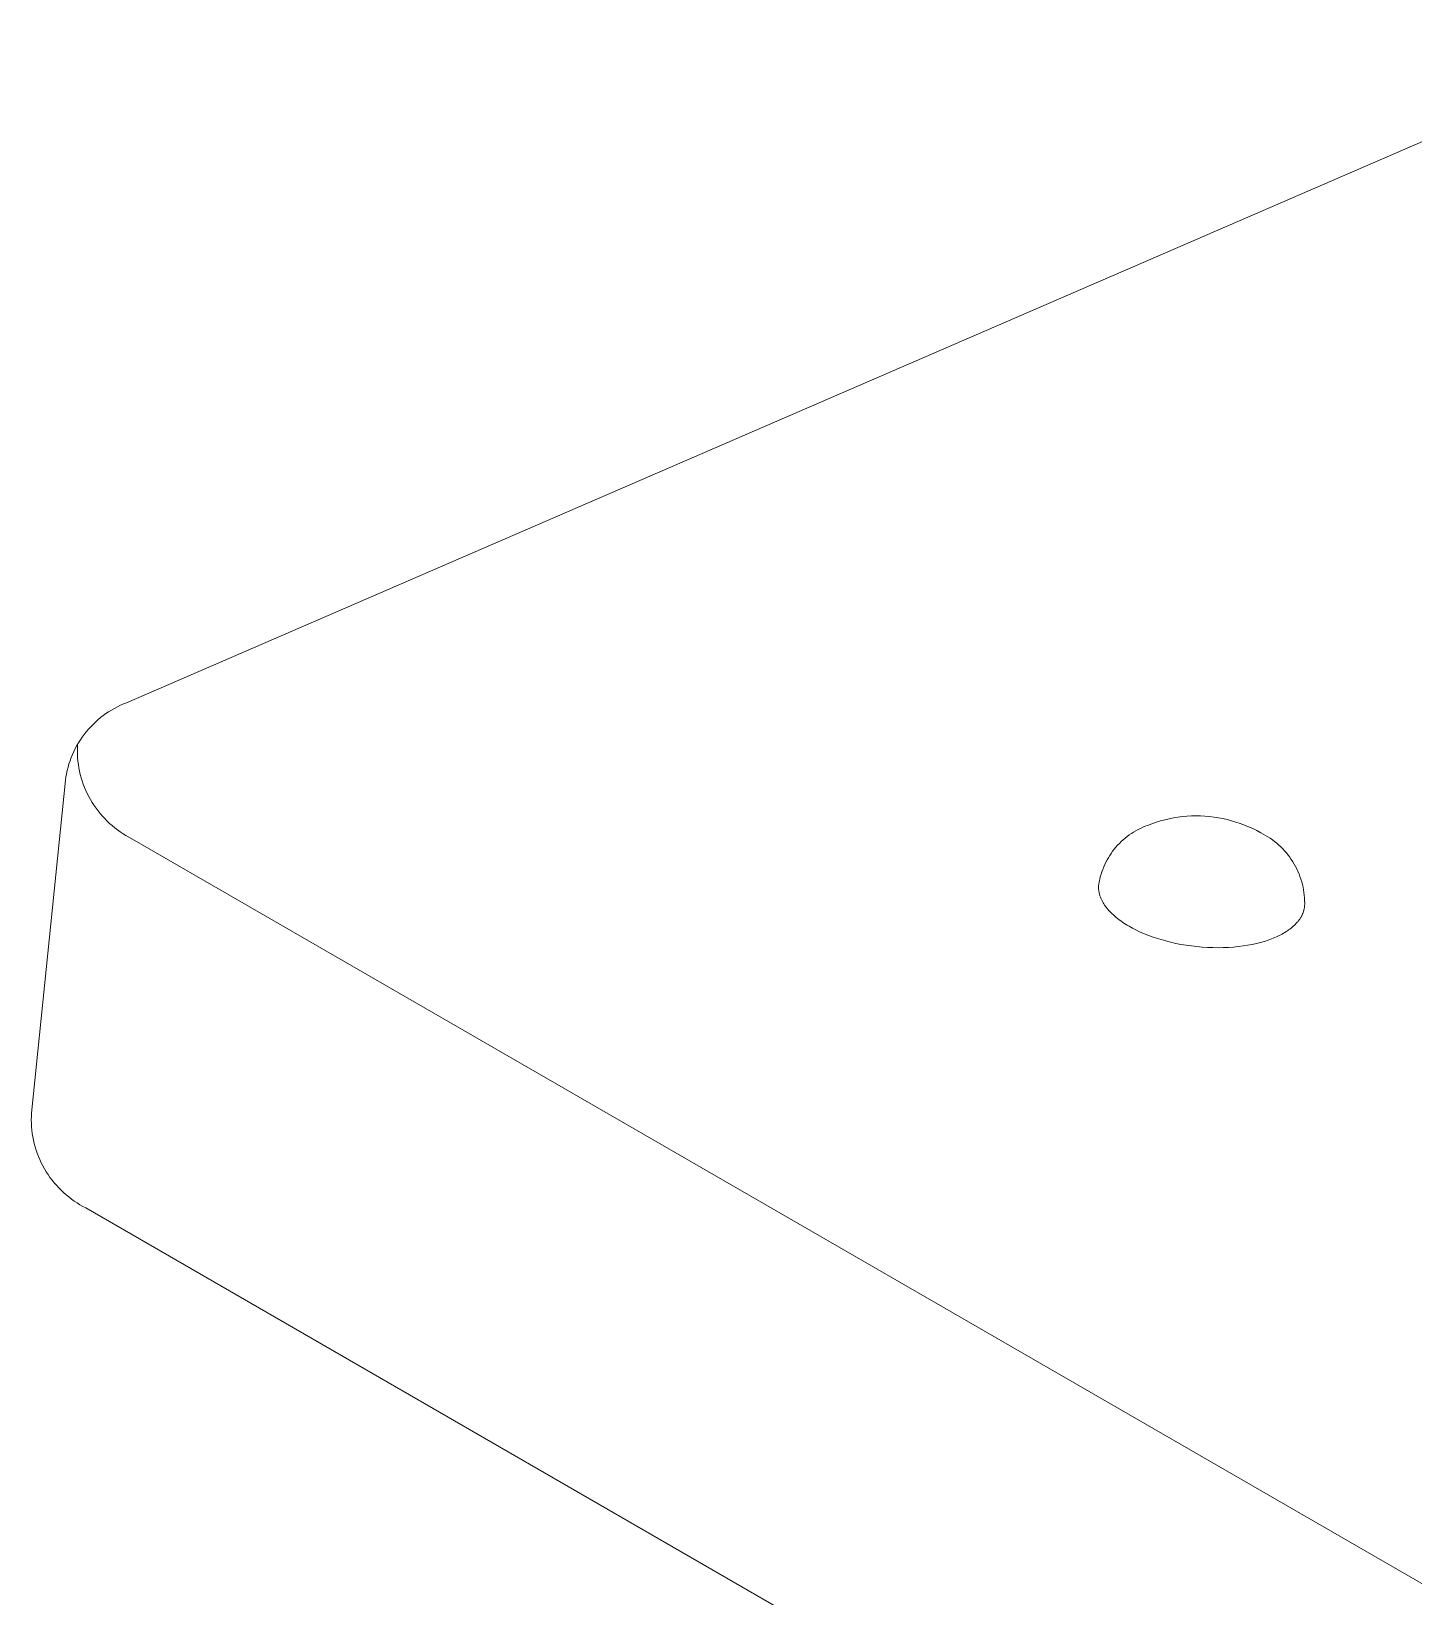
# Model space of a CAD drawing. Header units: inches. Extents: x -7 to 144, y -3 to 95.
# Drawn here: x 111.856 to 115.798, y 68.55 to 73.013 of the extents above; entities that cross this region are included whole.
import ezdxf

# ---------------------------------------------------------------- set-up
doc = ezdxf.new("R2010")
doc.units = ezdxf.units.IN
doc.layers.add('ZANO_R', color=7, linetype='Continuous', lineweight=0)

msp = doc.modelspace()

# ---------------------------------------------------------------- linework, layer by layer
at = {"layer": 'ZANO_R'}
for p, q in [((112.12793, 71.09854), (116.54776, 73.01254)), ((112.09335, 71.08251), (112.10178, 71.08697)), ((112.10178, 71.08697), (112.11036, 71.09113)), ((112.11036, 71.09113), (112.11908, 71.09499)), ((112.11908, 71.09499), (112.12793, 71.09854)), ((112.03247, 71.03694), (112.03935, 71.04354)), ((112.03935, 71.04354), (112.04646, 71.0499)), ((112.04646, 71.0499), (112.05379, 71.056)), ((112.05379, 71.056), (112.06132, 71.06185)), ((112.06132, 71.06185), (112.06905, 71.06743)), ((112.06905, 71.06743), (112.07697, 71.07274)), ((112.07697, 71.07274), (112.08507, 71.07777)), ((112.08507, 71.07777), (112.09335, 71.08251)), ((111.99634, 70.99271), (112.00171, 71.00059)), ((112.00171, 71.00059), (112.00735, 71.00828)), ((112.00735, 71.00828), (112.01325, 71.01577)), ((112.01325, 71.01577), (112.01941, 71.02305)), ((112.01941, 71.02305), (112.02582, 71.03011)), ((112.02582, 71.03011), (112.03247, 71.03694)), ((111.97378, 70.95077), (111.9777, 70.95946)), ((111.9777, 70.95946), (111.98193, 70.96801)), ((111.98193, 70.96801), (111.98644, 70.97641)), ((111.98644, 70.97641), (111.99125, 70.98464)), ((111.98771, 70.96143), (111.98783, 70.97113)), ((111.98793, 70.95172), (111.98771, 70.96143)), ((111.98783, 70.97113), (111.98827, 70.98083)), ((111.99125, 70.98464), (111.99634, 70.99271)), ((111.95881, 70.90556), (111.96117, 70.9148)), ((111.96117, 70.9148), (111.96385, 70.92395)), ((111.96385, 70.92395), (111.96685, 70.933)), ((111.96685, 70.933), (111.97016, 70.94195)), ((111.97016, 70.94195), (111.97378, 70.95077)), ((111.98848, 70.94203), (111.98793, 70.95172)), ((111.98937, 70.93237), (111.98848, 70.94203)), ((111.99059, 70.92274), (111.98937, 70.93237)), ((111.99214, 70.91315), (111.99059, 70.92274)), ((111.99401, 70.90363), (111.99214, 70.91315)), ((111.85701, 69.9285), (111.95367, 70.87743)), ((111.95367, 70.87743), (111.95506, 70.88687)), ((111.95506, 70.88687), (111.95677, 70.89625)), ((111.95677, 70.89625), (111.95881, 70.90556)), ((111.99621, 70.89418), (111.99401, 70.90363)), ((111.99874, 70.88481), (111.99621, 70.89418)), ((112.00159, 70.87553), (111.99874, 70.88481)), ((112.00475, 70.86635), (112.00159, 70.87553)), ((112.00823, 70.85729), (112.00475, 70.86635)), ((112.01202, 70.84835), (112.00823, 70.85729)), ((112.01611, 70.83955), (112.01202, 70.84835)), ((112.0205, 70.8309), (112.01611, 70.83955)), ((112.02519, 70.8224), (112.0205, 70.8309)), ((112.03017, 70.81406), (112.02519, 70.8224)), ((112.03543, 70.80591), (112.03017, 70.81406)), ((112.04097, 70.79793), (112.03543, 70.80591)), ((112.04677, 70.79016), (112.04097, 70.79793)), ((112.05285, 70.78259), (112.04677, 70.79016)), ((112.05918, 70.77523), (112.05285, 70.78259)), ((112.06575, 70.76809), (112.05918, 70.77523)), ((115.12594, 70.77221), (115.1387, 70.7738)), ((115.12594, 70.77221), (115.1387, 70.7738)), ((115.1387, 70.7738), (115.15151, 70.77494)), ((115.1387, 70.7738), (115.15151, 70.77494)), ((115.15151, 70.77494), (115.16434, 70.77565)), ((115.15151, 70.77494), (115.16434, 70.77565)), ((115.16434, 70.77565), (115.1772, 70.77592)), ((115.16434, 70.77565), (115.1772, 70.77592)), ((115.1772, 70.77592), (115.19005, 70.77574)), ((115.1772, 70.77592), (115.19005, 70.77574)), ((115.19005, 70.77574), (115.20289, 70.77512)), ((115.19005, 70.77574), (115.20289, 70.77512)), ((115.20289, 70.77512), (115.21571, 70.77406)), ((115.20289, 70.77512), (115.21571, 70.77406)), ((115.21571, 70.77406), (115.22848, 70.77255)), ((115.21571, 70.77406), (115.22848, 70.77255)), ((112.07257, 70.76118), (112.06575, 70.76809)), ((112.07963, 70.75452), (112.07257, 70.76118)), ((112.08691, 70.74809), (112.07963, 70.75452)), ((112.0944, 70.74193), (112.08691, 70.74809)), ((112.1021, 70.73602), (112.0944, 70.74193)), ((112.11, 70.73038), (112.1021, 70.73602)), ((112.1181, 70.72502), (112.11, 70.73038)), ((114.9931, 70.72579), (114.99933, 70.72977)), ((114.9931, 70.72579), (114.99933, 70.72977)), ((114.99933, 70.72977), (115.00569, 70.73354)), ((114.99933, 70.72977), (115.00569, 70.73354)), ((115.00569, 70.73354), (115.01217, 70.73708)), ((115.00569, 70.73354), (115.01217, 70.73708)), ((115.01217, 70.73708), (115.01877, 70.7404)), ((115.01217, 70.73708), (115.01877, 70.7404)), ((115.01877, 70.7404), (115.02549, 70.74349)), ((115.01877, 70.7404), (115.02549, 70.74349)), ((115.02549, 70.74349), (115.0323, 70.74635)), ((115.02549, 70.74349), (115.0323, 70.74635)), ((115.0323, 70.74635), (115.03921, 70.74897)), ((115.0323, 70.74635), (115.03921, 70.74897)), ((115.03921, 70.74897), (115.05122, 70.75356)), ((115.03921, 70.74897), (115.05122, 70.75356)), ((115.05122, 70.75356), (115.06338, 70.75773)), ((115.05122, 70.75356), (115.06338, 70.75773)), ((115.06338, 70.75773), (115.07568, 70.76149)), ((115.06338, 70.75773), (115.07568, 70.76149)), ((115.07568, 70.76149), (115.0881, 70.76481)), ((115.07568, 70.76149), (115.0881, 70.76481)), ((115.0881, 70.76481), (115.10063, 70.76771)), ((115.0881, 70.76481), (115.10063, 70.76771)), ((115.10063, 70.76771), (115.11325, 70.77018)), ((115.10063, 70.76771), (115.11325, 70.77018)), ((115.11325, 70.77018), (115.12594, 70.77221)), ((115.11325, 70.77018), (115.12594, 70.77221)), ((115.22848, 70.77255), (115.24119, 70.77061)), ((115.22848, 70.77255), (115.24119, 70.77061)), ((115.24119, 70.77061), (115.25382, 70.76823)), ((115.24119, 70.77061), (115.25382, 70.76823)), ((115.25382, 70.76823), (115.26637, 70.76542)), ((115.25382, 70.76823), (115.26637, 70.76542)), ((115.26637, 70.76542), (115.27881, 70.76217)), ((115.26637, 70.76542), (115.27881, 70.76217)), ((115.27881, 70.76217), (115.29113, 70.7585)), ((115.27881, 70.76217), (115.29113, 70.7585)), ((115.29113, 70.7585), (115.30332, 70.75441)), ((115.29113, 70.7585), (115.30332, 70.75441)), ((115.30332, 70.75441), (115.31536, 70.7499)), ((115.30332, 70.75441), (115.31536, 70.7499)), ((115.31536, 70.7499), (115.32724, 70.74498)), ((115.31536, 70.7499), (115.32724, 70.74498)), ((115.32724, 70.74498), (115.33894, 70.73965)), ((115.32724, 70.74498), (115.33894, 70.73965)), ((115.33894, 70.73965), (115.35045, 70.73392)), ((115.33894, 70.73965), (115.35045, 70.73392)), ((115.35045, 70.73392), (115.36175, 70.7278)), ((115.35045, 70.73392), (115.36175, 70.7278)), ((112.12636, 70.71994), (112.1181, 70.72502)), ((112.1348, 70.71514), (112.12636, 70.71994)), ((112.1434, 70.71064), (112.1348, 70.71514)), ((120.21589, 66.04999), (112.1434, 70.71064)), ((114.94422, 70.68106), (114.94894, 70.68675)), ((114.94422, 70.68106), (114.94894, 70.68675)), ((114.94894, 70.68675), (114.95385, 70.69228)), ((114.94894, 70.68675), (114.95385, 70.69228)), ((114.95385, 70.69228), (114.95894, 70.69763)), ((114.95385, 70.69228), (114.95894, 70.69763)), ((114.95894, 70.69763), (114.96422, 70.7028)), ((114.95894, 70.69763), (114.96422, 70.7028)), ((114.96422, 70.7028), (114.96967, 70.70779)), ((114.96422, 70.7028), (114.96967, 70.70779)), ((114.96967, 70.70779), (114.97529, 70.71259)), ((114.96967, 70.70779), (114.97529, 70.71259)), ((114.97529, 70.71259), (114.98108, 70.71719)), ((114.97529, 70.71259), (114.98108, 70.71719)), ((114.98108, 70.71719), (114.98701, 70.72159)), ((114.98108, 70.71719), (114.98701, 70.72159)), ((114.98701, 70.72159), (114.9931, 70.72579)), ((114.98701, 70.72159), (114.9931, 70.72579)), ((115.36175, 70.7278), (115.36871, 70.72425)), ((115.36175, 70.7278), (115.36871, 70.72425)), ((115.36871, 70.72425), (115.37554, 70.72045)), ((115.36871, 70.72425), (115.37554, 70.72045)), ((115.37554, 70.72045), (115.38223, 70.71643)), ((115.37554, 70.72045), (115.38223, 70.71643)), ((115.38223, 70.71643), (115.38877, 70.71217)), ((115.38223, 70.71643), (115.38877, 70.71217)), ((115.38877, 70.71217), (115.39517, 70.70768)), ((115.38877, 70.71217), (115.39517, 70.70768)), ((115.39517, 70.70768), (115.4014, 70.70298)), ((115.39517, 70.70768), (115.4014, 70.70298)), ((115.4014, 70.70298), (115.40747, 70.69806)), ((115.4014, 70.70298), (115.40747, 70.69806)), ((115.40747, 70.69806), (115.41336, 70.69293)), ((115.40747, 70.69806), (115.41336, 70.69293)), ((115.41336, 70.69293), (115.41906, 70.6876)), ((115.41336, 70.69293), (115.41906, 70.6876)), ((115.41906, 70.6876), (115.42458, 70.68207)), ((115.41906, 70.6876), (115.42458, 70.68207)), ((114.91705, 70.63718), (114.92027, 70.64383)), ((114.91705, 70.63718), (114.92027, 70.64383)), ((114.92027, 70.64383), (114.92372, 70.65037)), ((114.92027, 70.64383), (114.92372, 70.65037)), ((114.92372, 70.65037), (114.92739, 70.65678)), ((114.92372, 70.65037), (114.92739, 70.65678)), ((114.92739, 70.65678), (114.93128, 70.66307)), ((114.92739, 70.65678), (114.93128, 70.66307)), ((114.93128, 70.66307), (114.93539, 70.66921)), ((114.93128, 70.66307), (114.93539, 70.66921)), ((114.93539, 70.66921), (114.9397, 70.67521)), ((114.93539, 70.66921), (114.9397, 70.67521)), ((114.9397, 70.67521), (114.94422, 70.68106)), ((114.9397, 70.67521), (114.94422, 70.68106)), ((115.42458, 70.68207), (115.4299, 70.67636)), ((115.42458, 70.68207), (115.4299, 70.67636)), ((115.4299, 70.67636), (115.43502, 70.67046)), ((115.4299, 70.67636), (115.43502, 70.67046)), ((115.43502, 70.67046), (115.43993, 70.66438)), ((115.43502, 70.67046), (115.43993, 70.66438)), ((115.43993, 70.66438), (115.44463, 70.65814)), ((115.43993, 70.66438), (115.44463, 70.65814)), ((115.44463, 70.65814), (115.4491, 70.65174)), ((115.44463, 70.65814), (115.4491, 70.65174)), ((115.4491, 70.65174), (115.45335, 70.64519)), ((115.4491, 70.65174), (115.45335, 70.64519)), ((115.45335, 70.64519), (115.45737, 70.63849)), ((115.45335, 70.64519), (115.45737, 70.63849)), ((114.90113, 70.58809), (114.90267, 70.59532)), ((114.90113, 70.58809), (114.90267, 70.59532)), ((114.90267, 70.59532), (114.90446, 70.60249)), ((114.90267, 70.59532), (114.90446, 70.60249)), ((114.90446, 70.60249), (114.9065, 70.60959)), ((114.90446, 70.60249), (114.9065, 70.60959)), ((114.9065, 70.60959), (114.90878, 70.61662)), ((114.9065, 70.60959), (114.90878, 70.61662)), ((114.90878, 70.61662), (114.9113, 70.62357)), ((114.90878, 70.61662), (114.9113, 70.62357)), ((114.9113, 70.62357), (114.91406, 70.63043)), ((114.9113, 70.62357), (114.91406, 70.63043)), ((114.91406, 70.63043), (114.91705, 70.63718)), ((114.91406, 70.63043), (114.91705, 70.63718)), ((115.45737, 70.63849), (115.46115, 70.63166)), ((115.45737, 70.63849), (115.46115, 70.63166)), ((115.46115, 70.63166), (115.46469, 70.6247)), ((115.46115, 70.63166), (115.46469, 70.6247)), ((115.46469, 70.6247), (115.46798, 70.61762)), ((115.46469, 70.6247), (115.46798, 70.61762)), ((115.46798, 70.61762), (115.47103, 70.61042)), ((115.46798, 70.61762), (115.47103, 70.61042)), ((115.47103, 70.61042), (115.47382, 70.60313)), ((115.47103, 70.61042), (115.47382, 70.60313)), ((115.47382, 70.60313), (115.47636, 70.59574)), ((115.47382, 70.60313), (115.47636, 70.59574)), ((115.47636, 70.59574), (115.47864, 70.58827)), ((115.47636, 70.59574), (115.47864, 70.58827)), ((114.89945, 70.57472), (114.89943, 70.57268)), ((114.89945, 70.57472), (114.89943, 70.57268)), ((114.89943, 70.57268), (114.89947, 70.57063)), ((114.89943, 70.57268), (114.89947, 70.57063)), ((114.89952, 70.57676), (114.89945, 70.57472)), ((114.89952, 70.57676), (114.89945, 70.57472)), ((114.89947, 70.57063), (114.89956, 70.56858)), ((114.89947, 70.57063), (114.89956, 70.56858)), ((114.89965, 70.57879), (114.89952, 70.57676)), ((114.89965, 70.57879), (114.89952, 70.57676)), ((114.89956, 70.56858), (114.89972, 70.56653)), ((114.89956, 70.56858), (114.89972, 70.56653)), ((114.89983, 70.58081), (114.89965, 70.57879)), ((114.89983, 70.58081), (114.89965, 70.57879)), ((114.89972, 70.56653), (114.89992, 70.56447)), ((114.89972, 70.56653), (114.89992, 70.56447)), ((114.89983, 70.58081), (114.90113, 70.58809)), ((114.89983, 70.58081), (114.90113, 70.58809)), ((114.89992, 70.56447), (114.90019, 70.56242)), ((114.89992, 70.56447), (114.90019, 70.56242)), ((114.90019, 70.56242), (114.90051, 70.56036)), ((114.90019, 70.56242), (114.90051, 70.56036)), ((114.90051, 70.56036), (114.90088, 70.5583)), ((114.90051, 70.56036), (114.90088, 70.5583)), ((114.90088, 70.5583), (114.90131, 70.55624)), ((114.90088, 70.5583), (114.90131, 70.55624)), ((114.90131, 70.55624), (114.9018, 70.55418)), ((114.90131, 70.55624), (114.9018, 70.55418)), ((114.9018, 70.55418), (114.90234, 70.55212)), ((114.9018, 70.55418), (114.90234, 70.55212)), ((114.90234, 70.55212), (114.90294, 70.55006)), ((114.90234, 70.55212), (114.90294, 70.55006)), ((115.47864, 70.58827), (115.48065, 70.58073)), ((115.47864, 70.58827), (115.48065, 70.58073)), ((115.48065, 70.58073), (115.48241, 70.57312)), ((115.48065, 70.58073), (115.48241, 70.57312)), ((115.48241, 70.57312), (115.48389, 70.56545)), ((115.48241, 70.57312), (115.48389, 70.56545)), ((115.48389, 70.56545), (115.48511, 70.55774)), ((115.48389, 70.56545), (115.48511, 70.55774)), ((115.48511, 70.55774), (115.48605, 70.54998)), ((115.48511, 70.55774), (115.48605, 70.54998)), ((114.90294, 70.55006), (114.90358, 70.548)), ((114.90294, 70.55006), (114.90358, 70.548)), ((114.90358, 70.548), (114.90429, 70.54595)), ((114.90358, 70.548), (114.90429, 70.54595)), ((114.90429, 70.54595), (114.90505, 70.5439)), ((114.90429, 70.54595), (114.90505, 70.5439)), ((114.90505, 70.5439), (114.90586, 70.54186)), ((114.90505, 70.5439), (114.90586, 70.54186)), ((114.90586, 70.54186), (114.90672, 70.53981)), ((114.90586, 70.54186), (114.90672, 70.53981)), ((114.90672, 70.53981), (114.90763, 70.53778)), ((114.90672, 70.53981), (114.90763, 70.53778)), ((114.90763, 70.53778), (114.9086, 70.53575)), ((114.90763, 70.53778), (114.9086, 70.53575)), ((114.9086, 70.53575), (114.90962, 70.53372)), ((114.9086, 70.53575), (114.90962, 70.53372)), ((114.90962, 70.53372), (114.91069, 70.5317)), ((114.90962, 70.53372), (114.91069, 70.5317)), ((114.91069, 70.5317), (114.91181, 70.52969)), ((114.91069, 70.5317), (114.91181, 70.52969)), ((114.91181, 70.52969), (114.91298, 70.52769)), ((114.91181, 70.52969), (114.91298, 70.52769)), ((114.91298, 70.52769), (114.91419, 70.52569)), ((114.91298, 70.52769), (114.91419, 70.52569)), ((114.91419, 70.52569), (114.91546, 70.52371)), ((114.91419, 70.52569), (114.91546, 70.52371)), ((114.91546, 70.52371), (114.91677, 70.52173)), ((114.91546, 70.52371), (114.91677, 70.52173)), ((114.91677, 70.52173), (114.91813, 70.51976)), ((114.91677, 70.52173), (114.91813, 70.51976)), ((114.91813, 70.51976), (114.91954, 70.5178)), ((114.91813, 70.51976), (114.91954, 70.5178)), ((114.91954, 70.5178), (114.92099, 70.51586)), ((114.91954, 70.5178), (114.92099, 70.51586)), ((114.92099, 70.51586), (114.92403, 70.51199)), ((114.92099, 70.51586), (114.92403, 70.51199)), ((114.92403, 70.51199), (114.92723, 70.50818)), ((114.92403, 70.51199), (114.92723, 70.50818)), ((114.92723, 70.50818), (114.93061, 70.50442)), ((114.92723, 70.50818), (114.93061, 70.50442)), ((115.48428, 70.50488), (115.48478, 70.50659)), ((115.48428, 70.50488), (115.48478, 70.50659)), ((115.48478, 70.50659), (115.48524, 70.50832)), ((115.48478, 70.50659), (115.48524, 70.50832)), ((115.48524, 70.50832), (115.48566, 70.51004)), ((115.48524, 70.50832), (115.48566, 70.51004)), ((115.48566, 70.51004), (115.48603, 70.51178)), ((115.48566, 70.51004), (115.48603, 70.51178)), ((115.48603, 70.51178), (115.48637, 70.51352)), ((115.48603, 70.51178), (115.48637, 70.51352)), ((115.48605, 70.54998), (115.48673, 70.5422)), ((115.48605, 70.54998), (115.48673, 70.5422)), ((115.48637, 70.51352), (115.48666, 70.51527)), ((115.48637, 70.51352), (115.48666, 70.51527)), ((115.48666, 70.51527), (115.48691, 70.51703)), ((115.48666, 70.51527), (115.48691, 70.51703)), ((115.48673, 70.5422), (115.48713, 70.5344)), ((115.48673, 70.5422), (115.48713, 70.5344)), ((115.48691, 70.51703), (115.48712, 70.51879)), ((115.48691, 70.51703), (115.48712, 70.51879)), ((115.48726, 70.52659), (115.48712, 70.51879)), ((115.48726, 70.52659), (115.48712, 70.51879)), ((115.48713, 70.5344), (115.48726, 70.52659)), ((115.48713, 70.5344), (115.48726, 70.52659)), ((114.93061, 70.50442), (114.93414, 70.50071)), ((114.93061, 70.50442), (114.93414, 70.50071)), ((114.93414, 70.50071), (114.93783, 70.49706)), ((114.93414, 70.50071), (114.93783, 70.49706)), ((114.93783, 70.49706), (114.94166, 70.49347)), ((114.93783, 70.49706), (114.94166, 70.49347)), ((114.94166, 70.49347), (114.94563, 70.48994)), ((114.94166, 70.49347), (114.94563, 70.48994)), ((114.94563, 70.48994), (114.94973, 70.48647)), ((114.94563, 70.48994), (114.94973, 70.48647)), ((114.94973, 70.48647), (114.95396, 70.48307)), ((114.94973, 70.48647), (114.95396, 70.48307)), ((114.95396, 70.48307), (114.95831, 70.47975)), ((114.95396, 70.48307), (114.95831, 70.47975)), ((114.95831, 70.47975), (114.96276, 70.47649)), ((114.95831, 70.47975), (114.96276, 70.47649)), ((114.96276, 70.47649), (114.96732, 70.4733)), ((114.96276, 70.47649), (114.96732, 70.4733)), ((114.96732, 70.4733), (114.97197, 70.47019)), ((114.96732, 70.4733), (114.97197, 70.47019)), ((114.97197, 70.47019), (114.97671, 70.46715)), ((114.97197, 70.47019), (114.97671, 70.46715)), ((114.97671, 70.46715), (114.98153, 70.46419)), ((114.97671, 70.46715), (114.98153, 70.46419)), ((114.98153, 70.46419), (114.98642, 70.46131)), ((114.98153, 70.46419), (114.98642, 70.46131)), ((114.98642, 70.46131), (114.99594, 70.45602)), ((114.98642, 70.46131), (114.99594, 70.45602)), ((115.45155, 70.45857), (115.45468, 70.46128)), ((115.45155, 70.45857), (115.45468, 70.46128)), ((115.45468, 70.46128), (115.4577, 70.46405)), ((115.45468, 70.46128), (115.4577, 70.46405)), ((115.4577, 70.46405), (115.46058, 70.46688)), ((115.4577, 70.46405), (115.46058, 70.46688)), ((115.46058, 70.46688), (115.46335, 70.46977)), ((115.46058, 70.46688), (115.46335, 70.46977)), ((115.46335, 70.46977), (115.46598, 70.47272)), ((115.46335, 70.46977), (115.46598, 70.47272)), ((115.46598, 70.47272), (115.46724, 70.47421)), ((115.46598, 70.47272), (115.46724, 70.47421)), ((115.46724, 70.47421), (115.46847, 70.47572)), ((115.46724, 70.47421), (115.46847, 70.47572)), ((115.46847, 70.47572), (115.46967, 70.47724)), ((115.46847, 70.47572), (115.46967, 70.47724)), ((115.46967, 70.47724), (115.47083, 70.47878)), ((115.46967, 70.47724), (115.47083, 70.47878)), ((115.47083, 70.47878), (115.47196, 70.48032)), ((115.47083, 70.47878), (115.47196, 70.48032)), ((115.47196, 70.48032), (115.47305, 70.48188)), ((115.47196, 70.48032), (115.47305, 70.48188)), ((115.47305, 70.48188), (115.4741, 70.48345)), ((115.47305, 70.48188), (115.4741, 70.48345)), ((115.4741, 70.48345), (115.47511, 70.48504)), ((115.4741, 70.48345), (115.47511, 70.48504)), ((115.47511, 70.48504), (115.47609, 70.48663)), ((115.47511, 70.48504), (115.47609, 70.48663)), ((115.47609, 70.48663), (115.47703, 70.48824)), ((115.47609, 70.48663), (115.47703, 70.48824)), ((115.47703, 70.48824), (115.47794, 70.48986)), ((115.47703, 70.48824), (115.47794, 70.48986)), ((115.47794, 70.48986), (115.4788, 70.49149)), ((115.47794, 70.48986), (115.4788, 70.49149)), ((115.4788, 70.49149), (115.47962, 70.49313)), ((115.4788, 70.49149), (115.47962, 70.49313)), ((115.47962, 70.49313), (115.48041, 70.49478)), ((115.47962, 70.49313), (115.48041, 70.49478)), ((115.48041, 70.49478), (115.48115, 70.49644)), ((115.48041, 70.49478), (115.48115, 70.49644)), ((115.48115, 70.49644), (115.48186, 70.49811)), ((115.48115, 70.49644), (115.48186, 70.49811)), ((115.48186, 70.49811), (115.48253, 70.49979)), ((115.48186, 70.49811), (115.48253, 70.49979)), ((115.48253, 70.49979), (115.48315, 70.50148)), ((115.48253, 70.49979), (115.48315, 70.50148)), ((115.48315, 70.50148), (115.48373, 70.50318)), ((115.48315, 70.50148), (115.48373, 70.50318)), ((115.48373, 70.50318), (115.48428, 70.50488)), ((115.48373, 70.50318), (115.48428, 70.50488)), ((114.99594, 70.45602), (115.00602, 70.45084)), ((114.99594, 70.45602), (115.00602, 70.45084)), ((115.00602, 70.45084), (115.01667, 70.44577)), ((115.00602, 70.45084), (115.01667, 70.44577)), ((115.01667, 70.44577), (115.02787, 70.44085)), ((115.01667, 70.44577), (115.02787, 70.44085)), ((115.02787, 70.44085), (115.03961, 70.4361)), ((115.02787, 70.44085), (115.03961, 70.4361)), ((115.03961, 70.4361), (115.05187, 70.43156)), ((115.03961, 70.4361), (115.05187, 70.43156)), ((115.05187, 70.43156), (115.06461, 70.42723)), ((115.05187, 70.43156), (115.06461, 70.42723)), ((115.06461, 70.42723), (115.07782, 70.42315)), ((115.06461, 70.42723), (115.07782, 70.42315)), ((115.07782, 70.42315), (115.09144, 70.41934)), ((115.07782, 70.42315), (115.09144, 70.41934)), ((115.09144, 70.41934), (115.10545, 70.41583)), ((115.09144, 70.41934), (115.10545, 70.41583)), ((115.36111, 70.41516), (115.37224, 70.41836)), ((115.36111, 70.41516), (115.37224, 70.41836)), ((115.37224, 70.41836), (115.38282, 70.42179)), ((115.37224, 70.41836), (115.38282, 70.42179)), ((115.38282, 70.42179), (115.38789, 70.42358)), ((115.38282, 70.42179), (115.38789, 70.42358)), ((115.38789, 70.42358), (115.39283, 70.42543)), ((115.38789, 70.42358), (115.39283, 70.42543)), ((115.39283, 70.42543), (115.39762, 70.42732)), ((115.39283, 70.42543), (115.39762, 70.42732)), ((115.39762, 70.42732), (115.40227, 70.42925)), ((115.39762, 70.42732), (115.40227, 70.42925)), ((115.40227, 70.42925), (115.4065, 70.43111)), ((115.40227, 70.42925), (115.4065, 70.43111)), ((115.4065, 70.43111), (115.41068, 70.43303)), ((115.4065, 70.43111), (115.41068, 70.43303)), ((115.41068, 70.43303), (115.4148, 70.43502)), ((115.41068, 70.43303), (115.4148, 70.43502)), ((115.4148, 70.43502), (115.41885, 70.43707)), ((115.4148, 70.43502), (115.41885, 70.43707)), ((115.41885, 70.43707), (115.42283, 70.4392)), ((115.41885, 70.43707), (115.42283, 70.4392)), ((115.42283, 70.4392), (115.42673, 70.44139)), ((115.42283, 70.4392), (115.42673, 70.44139)), ((115.42673, 70.44139), (115.43056, 70.44365)), ((115.42673, 70.44139), (115.43056, 70.44365)), ((115.43056, 70.44365), (115.4343, 70.44597)), ((115.43056, 70.44365), (115.4343, 70.44597)), ((115.4343, 70.44597), (115.43795, 70.44836)), ((115.4343, 70.44597), (115.43795, 70.44836)), ((115.43795, 70.44836), (115.4415, 70.45082)), ((115.43795, 70.44836), (115.4415, 70.45082)), ((115.4415, 70.45082), (115.44496, 70.45334)), ((115.4415, 70.45082), (115.44496, 70.45334)), ((115.44496, 70.45334), (115.44831, 70.45592)), ((115.44496, 70.45334), (115.44831, 70.45592)), ((115.44831, 70.45592), (115.45155, 70.45857)), ((115.44831, 70.45592), (115.45155, 70.45857)), ((115.10545, 70.41583), (115.1198, 70.41263)), ((115.10545, 70.41583), (115.1198, 70.41263)), ((115.1198, 70.41263), (115.13443, 70.40977)), ((115.1198, 70.41263), (115.13443, 70.40977)), ((115.13443, 70.40977), (115.14929, 70.40726)), ((115.13443, 70.40977), (115.14929, 70.40726)), ((115.14929, 70.40726), (115.16433, 70.40512)), ((115.14929, 70.40726), (115.16433, 70.40512)), ((115.16433, 70.40512), (115.17949, 70.40336)), ((115.16433, 70.40512), (115.17949, 70.40336)), ((115.17949, 70.40336), (115.19471, 70.40199)), ((115.17949, 70.40336), (115.19471, 70.40199)), ((115.19471, 70.40199), (115.20992, 70.40101)), ((115.19471, 70.40199), (115.20992, 70.40101)), ((115.20992, 70.40101), (115.22507, 70.40044)), ((115.20992, 70.40101), (115.22507, 70.40044)), ((115.22507, 70.40044), (115.24009, 70.40026)), ((115.22507, 70.40044), (115.24009, 70.40026)), ((115.24009, 70.40026), (115.25493, 70.40048)), ((115.24009, 70.40026), (115.25493, 70.40048)), ((115.25493, 70.40048), (115.26953, 70.40109)), ((115.25493, 70.40048), (115.26953, 70.40109)), ((115.26953, 70.40109), (115.28384, 70.40208)), ((115.26953, 70.40109), (115.28384, 70.40208)), ((115.28384, 70.40208), (115.29781, 70.40343)), ((115.28384, 70.40208), (115.29781, 70.40343)), ((115.29781, 70.40343), (115.31139, 70.40514)), ((115.29781, 70.40343), (115.31139, 70.40514)), ((115.31139, 70.40514), (115.32455, 70.40719)), ((115.31139, 70.40514), (115.32455, 70.40719)), ((115.32455, 70.40719), (115.33724, 70.40956)), ((115.32455, 70.40719), (115.33724, 70.40956)), ((115.33724, 70.40956), (115.34943, 70.41222)), ((115.33724, 70.40956), (115.34943, 70.41222)), ((115.34943, 70.41222), (115.36111, 70.41516)), ((115.34943, 70.41222), (115.36111, 70.41516)), ((111.85656, 69.9188), (111.85701, 69.9285)), ((111.85645, 69.9091), (111.85656, 69.9188)), ((111.85667, 69.89939), (111.85645, 69.9091)), ((111.85722, 69.8897), (111.85667, 69.89939)), ((111.85811, 69.88004), (111.85722, 69.8897)), ((111.85933, 69.87041), (111.85811, 69.88004)), ((111.86087, 69.86082), (111.85933, 69.87041)), ((111.86275, 69.8513), (111.86087, 69.86082)), ((111.86495, 69.84185), (111.86275, 69.8513)), ((111.86748, 69.83248), (111.86495, 69.84185)), ((111.87033, 69.8232), (111.86748, 69.83248)), ((111.87349, 69.81402), (111.87033, 69.8232)), ((111.87697, 69.80496), (111.87349, 69.81402)), ((111.88076, 69.79602), (111.87697, 69.80496)), ((111.88485, 69.78722), (111.88076, 69.79602)), ((111.88924, 69.77856), (111.88485, 69.78722)), ((111.89393, 69.77007), (111.88924, 69.77856)), ((111.8989, 69.76173), (111.89393, 69.77007)), ((111.90417, 69.75357), (111.8989, 69.76173)), ((111.9097, 69.7456), (111.90417, 69.75357)), ((111.91551, 69.73783), (111.9097, 69.7456)), ((111.92158, 69.73025), (111.91551, 69.73783)), ((111.92791, 69.7229), (111.92158, 69.73025)), ((111.93449, 69.71576), (111.92791, 69.7229)), ((111.94131, 69.70885), (111.93449, 69.71576)), ((111.94837, 69.70218), (111.94131, 69.70885)), ((111.95564, 69.69576), (111.94837, 69.70218)), ((111.96314, 69.6896), (111.95564, 69.69576)), ((111.97084, 69.68369), (111.96314, 69.6896)), ((111.97874, 69.67805), (111.97084, 69.68369)), ((111.98683, 69.67269), (111.97874, 69.67805)), ((111.9951, 69.66761), (111.98683, 69.67269)), ((112.00354, 69.66281), (111.9951, 69.66761)), ((112.01214, 69.65831), (112.00354, 69.66281)), ((120.08463, 64.99766), (112.01214, 69.65831))]:
    msp.add_line(p, q, dxfattribs=at)

doc.saveas('drawing.dxf')
